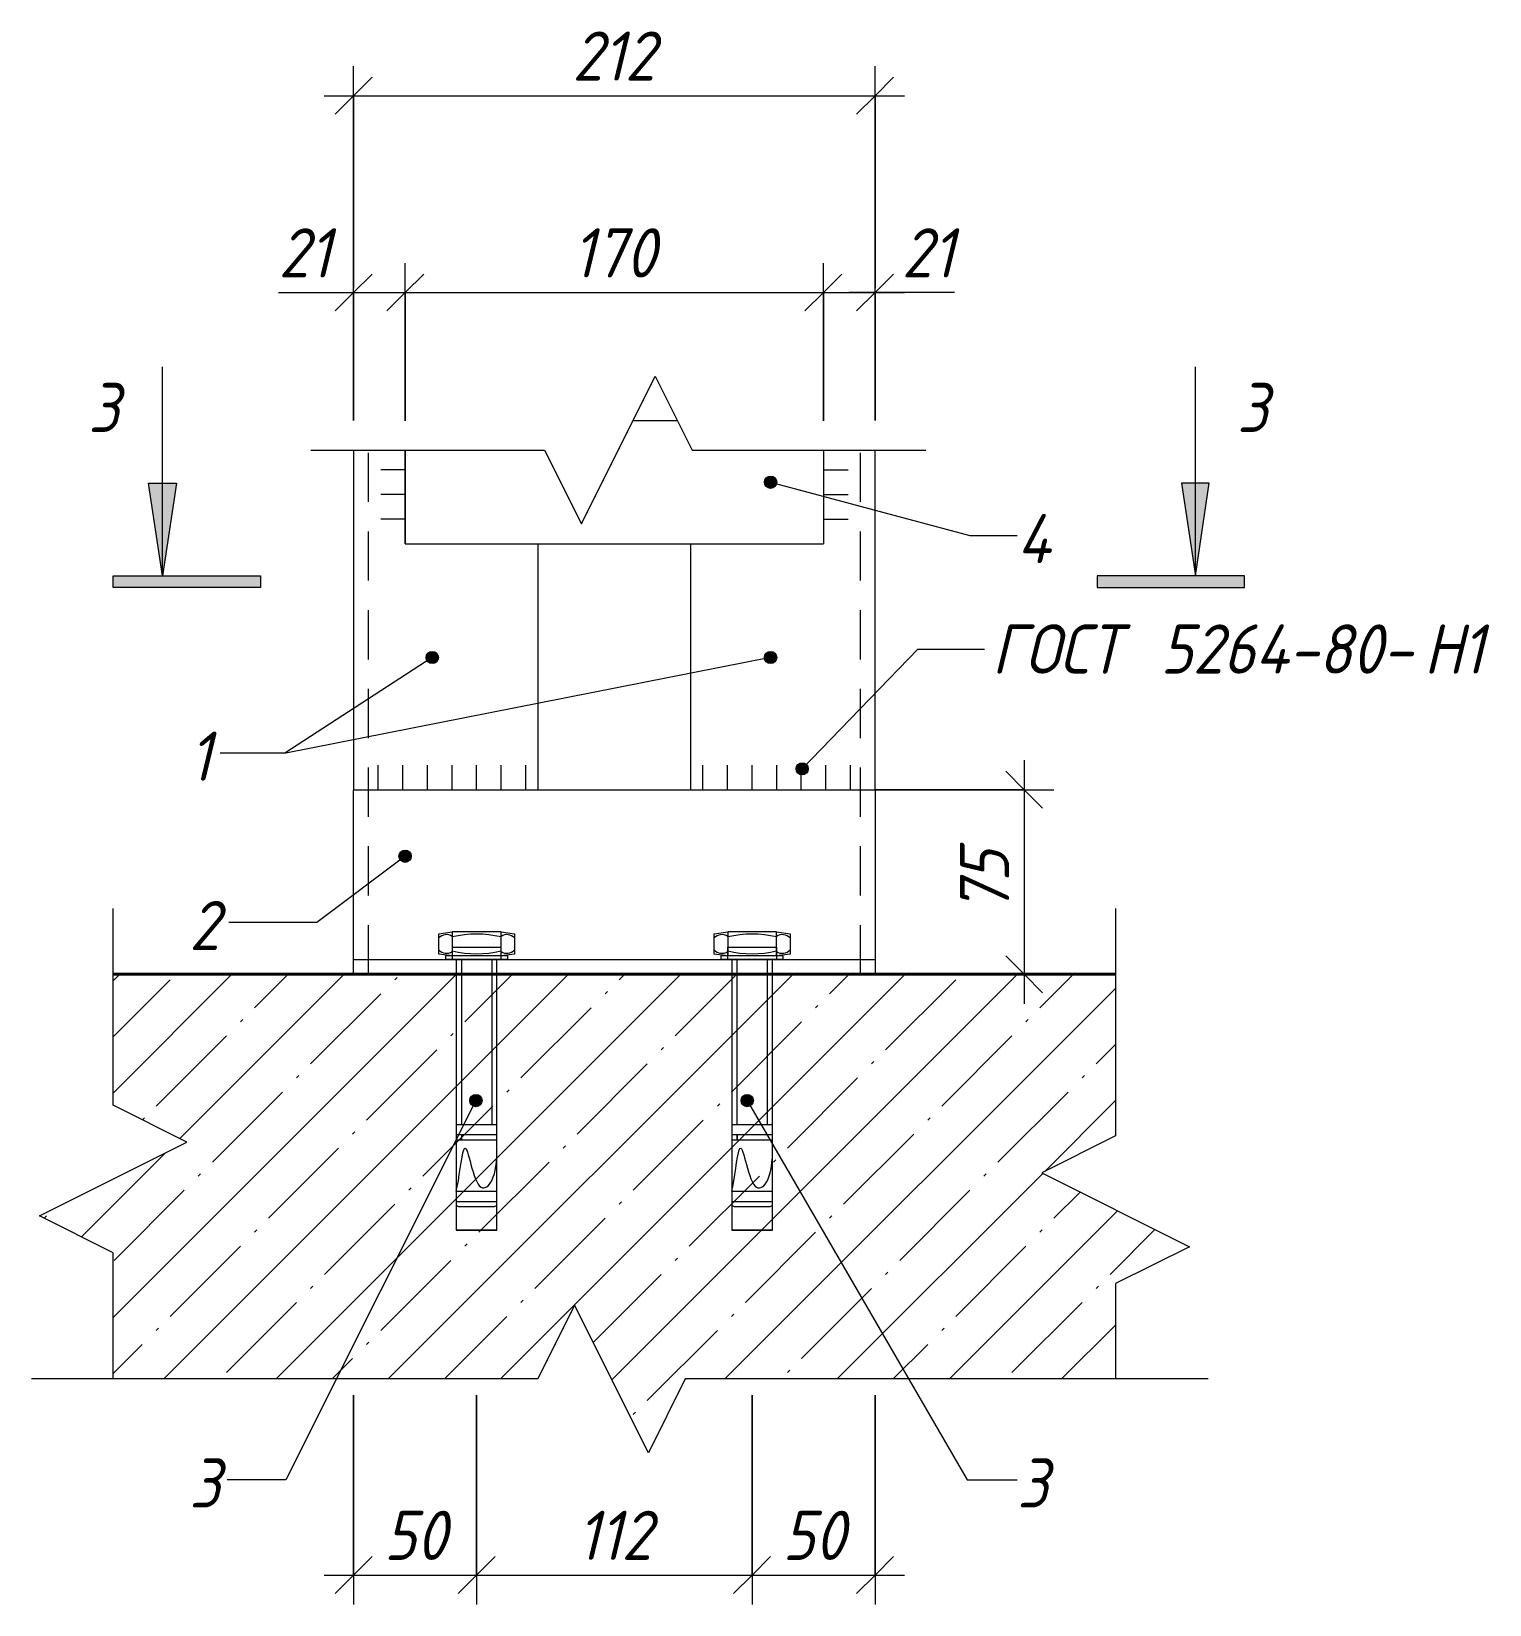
# Model space of a CAD drawing. Header units: millimetres. Extents: x -11164 to -4227, y -523 to 5092.
# Drawn here: x -4820 to -4227, y -386 to 253 of the extents above; entities that cross this region are included whole.
import ezdxf

# ---------------------------------------------------------------- set-up
doc = ezdxf.new("R2010")
doc.units = ezdxf.units.MM
doc.linetypes.add('200_ШТРИХ_ш1п0_6_', pattern=[32, 20, -12])
for name, color, linetype, lineweight in [('A-ANNO-DIMS', 7, 'Continuous', 9), ('A-ANNO-DIMS-10', 7, 'Continuous', 9), ('A-DETL-1', 7, 'Continuous', 5), ('A-DETL-2', 7, '200_ШТРИХ_ш1п0_6_', 5), ('A-DETL-GENF', 7, 'Continuous', 9), ('A-DETL-GENF-1', 7, 'Continuous', 5), ('A-FLOR-FNSH', 7, 'Continuous', 40), ('A-FLOR-PATT-1', 7, 'Continuous', 5), ('A-GENM', 7, 'Continuous', 9), ('A-GENM-IDEN', 7, 'Continuous', 9), ('G-ANNO-TEXT', 7, 'Continuous', 9)]:
    doc.layers.add(name, color=color, linetype=linetype, lineweight=lineweight)
doc.styles.add('ISOCPEUR_I_3', font='isocpeui.ttf', dxfattribs={"width": 0.9, "height": 20})
doc.dimstyles.new('ISO-2_0_0_9К_СРЕДНИЙ_2', dxfattribs={"dimscale": 304.8, "dimtxt": 19.919624, "dimasz": 0.049213, "dimexe": 0.03937, "dimexo": 0, "dimgap": 0, "dimtad": 1, "dimdec": 0, "dimzin": 0, "dimdsep": 46, "dimtxsty": 'ISOCPEUR_I_3', "dimblk1": 'OBLIQUE', "dimblk2": 'OBLIQUE', "dimsah": 1, "dimcen": 0.09, "dimdle": 0.03937, "dimazin": 0, "dimtfac": 1, "dimtdec": 4, "dimtix": 1, "dimtmove": 0, "dimatfit": 3, "dimfxl": 1, "dimtvp": 1, "dimtolj": 1, "dimtzin": 0, "dimarcsym": 2})
doc.dimstyles.new('ISO-2_0_0_9К_СРЕДНИЙ_3', dxfattribs={"dimscale": 304.8, "dimtxt": 19.919624, "dimasz": 0.049213, "dimexe": 0.03937, "dimexo": 0, "dimgap": 0, "dimtad": 1, "dimdec": 0, "dimzin": 0, "dimdsep": 46, "dimtxsty": 'ISOCPEUR_I_3', "dimblk1": 'OBLIQUE', "dimblk2": 'OBLIQUE', "dimsah": 1, "dimcen": 0.09, "dimdle": 0.03937, "dimazin": 0, "dimtfac": 1, "dimtdec": 4, "dimtix": 1, "dimtmove": 1, "dimatfit": 3, "dimfxl": 1, "dimtvp": 1, "dimtolj": 1, "dimtzin": 0, "dimarcsym": 2})

# ---------------------------------------------------------------- blocks, each defined once
blk = doc.blocks.new('Стойка_Влож_Полоса боковая - Полоса-27101091-АР1_1_СМ-3_Узел')
at = {"layer": 'A-GENM'}
for p, q in [((7825.64, 95), (7807.55, 95)), ((7715, 45), (7715, 83.09)), ((7885, 83.09), (7885, 45)), ((7715, 45), (7885, 45))]:
    blk.add_line(p, q, dxfattribs=at)
blk = doc.blocks.new('Стойка_Влож_Уголок - Уголок-26866802-АР1_1_СМ-3_Узел')
at = {"layer": 'A-GENM'}
for p, q in [((7906, -55), (7906, 83.09)), ((7831, 45), (7831, -55))]:
    blk.add_line(p, q, dxfattribs=at)
blk = doc.blocks.new('Стойка_Влож_Уголок - Уголок-26866803-АР1_1_СМ-3_Узел')
at = {"layer": 'A-GENM'}
for p, q in [((7694, 83.09), (7694, -55)), ((7769, -55), (7769, 45))]:
    blk.add_line(p, q, dxfattribs=at)
blk = doc.blocks.new('Стойка_Влож_Анкерный болт - Анкерный болт-25666529-АР1_1_СМ-3_Узел')
at = {"layer": 'A-GENM'}
for p, q in [((7734, -119), (7734, -124)), ((7734, -119), (7744, -119)), ((7744, -119), (7754, -119)), ((7754, -124), (7754, -119))]:
    blk.add_line(p, q, dxfattribs=at)
blk = doc.blocks.new('Стойка_Влож_Уголок_Опорный - Уголок-25666530-АР1_1_СМ-3_Узел')
at = {"layer": 'A-GENM'}
for p, q in [((7694, -124), (7694, -55)), ((7694, -55), (7906, -55)), ((7906, -55), (7906, -124)), ((7694, -130), (7694, -124)), ((7694, -124), (7906, -124)), ((7906, -124), (7906, -130))]:
    blk.add_line(p, q, dxfattribs=at)
blk = doc.blocks.new('DET_L_Линия разрыва1 - М10-27103991-АР1_1_СМ-3_Узел')
at = {"layer": 'A-DETL-GENF-1'}
for p, q in [((8003.75, -103.26), (8003.75, -195.76)), ((8003.75, -195.76), (7973.75, -210.76)), ((7973.75, -210.76), (8033.75, -240.76)), ((8033.75, -240.76), (8003.75, -255.76)), ((8003.75, -255.76), (8003.75, -294.52))]:
    blk.add_line(p, q, dxfattribs=at)
blk = doc.blocks.new('DET_L_Линия разрыва1 - М10-27103642-АР1_1_СМ-3_Узел')
at = {"layer": 'A-DETL-GENF-1'}
for p, q in [((7596.25, -183.26), (7596.25, -103.26)), ((7626.25, -198.26), (7596.25, -183.26)), ((7566.25, -228.26), (7626.25, -198.26)), ((7596.25, -243.26), (7566.25, -228.26)), ((7596.25, -294.52), (7596.25, -243.26))]:
    blk.add_line(p, q, dxfattribs=at)
blk = doc.blocks.new('DET_L_Линия разрыва1 - М10-27103705-АР1_1_СМ-3_Узел')
at = {"layer": 'A-DETL-GENF-1'}
for p, q in [((7783.85, -264.52), (7768.85, -294.52)), ((7813.85, -324.52), (7783.85, -264.52)), ((7768.85, -294.52), (7563.04, -294.52)), ((7828.85, -294.52), (7813.85, -324.52)), ((8041.35, -294.52), (7828.85, -294.52))]:
    blk.add_line(p, q, dxfattribs=at)
blk = doc.blocks.new('DET_L_Линия разрыва1 - М10-27103804-АР1_1_СМ-3_Узел')
at = {"layer": 'A-DETL-GENF-1'}
for p, q in [((7786.59, 53.09), (7816.59, 113.09)), ((7816.59, 113.09), (7831.59, 83.09)), ((7676.59, 83.09), (7771.59, 83.09)), ((7771.59, 83.09), (7786.59, 53.09)), ((7831.59, 83.09), (7926.59, 83.09))]:
    blk.add_line(p, q, dxfattribs=at)
blk = doc.blocks.new('DIMBLOCK68-АР1_1_СМ-3_Узел')
at = {"layer": 'A-ANNO-DIMS-10'}
for p, q in [((-4416.37, -43), (-4416.37, -142)), ((-4476.97, -55), (-4404.37, -55)), ((-4416.37, -55), (-4476.97, -55)), ((-4405.76, -130), (-4428.37, -130)), ((-4416.37, -130), (-4405.76, -130))]:
    blk.add_line(p, q, dxfattribs=at)
at = {"layer": 'A-ANNO-DIMS-10', "lineweight": 20}
for p, q in [((-4416.37, -55), (-4423.87, -47.5)), ((-4416.37, -55), (-4408.87, -62.5)), ((-4416.37, -130), (-4423.87, -122.5)), ((-4416.37, -130), (-4408.87, -137.5))]:
    blk.add_line(p, q, dxfattribs=at)
at = {"layer": 'A-ANNO-DIMS-10', "color": 0, "insert": (-4442.5, -105.14), "char_height": 20, "width": 30.3391, "attachment_point": 1, "rotation": 90, "line_spacing_factor": 1.149209, "style": 'ISOCPEUR_I_3'}
blk.add_mtext('75', dxfattribs=at)
blk = doc.blocks.new('_Oblique')
at = {"color": 0, "linetype": 'ByBlock', "lineweight": -2}
blk.add_line((-0.5, -0.5), (0.5, 0.5), dxfattribs=at)
blk = doc.blocks.new('DIMBLOCK69-АР1_1_СМ-3_Узел')
at = {"layer": 'A-ANNO-DIMS-10'}
for p, q in [((-4688.97, -301.17), (-4688.97, -386.23)), ((-4688.97, -374.23), (-4688.97, -301.17)), ((-4638.97, -301.17), (-4638.97, -386.23)), ((-4638.97, -374.23), (-4638.97, -301.17)), ((-4700.97, -374.23), (-4638.97, -374.23))]:
    blk.add_line(p, q, dxfattribs=at)
at = {"layer": 'A-ANNO-DIMS-10', "lineweight": 20}
for p, q in [((-4688.97, -374.23), (-4681.47, -366.73)), ((-4638.97, -374.23), (-4631.47, -366.73)), ((-4688.97, -374.23), (-4696.47, -381.73)), ((-4638.97, -374.23), (-4646.47, -381.73))]:
    blk.add_line(p, q, dxfattribs=at)
at = {"layer": 'A-ANNO-DIMS-10', "color": 0, "insert": (-4676.61, -348.1), "char_height": 20, "width": 30.3391, "attachment_point": 1, "line_spacing_factor": 1.149209, "style": 'ISOCPEUR_I_3'}
blk.add_mtext('50', dxfattribs=at)
blk = doc.blocks.new('DIMBLOCK70-АР1_1_СМ-3_Узел')
at = {"layer": 'A-ANNO-DIMS-10'}
for p, q in [((-4638.97, -301.17), (-4638.97, -386.23)), ((-4638.97, -374.23), (-4638.97, -301.17)), ((-4526.97, -301.17), (-4526.97, -386.23)), ((-4526.97, -374.23), (-4526.97, -301.17)), ((-4638.97, -374.23), (-4526.97, -374.23))]:
    blk.add_line(p, q, dxfattribs=at)
at = {"layer": 'A-ANNO-DIMS-10', "lineweight": 20}
for p, q in [((-4638.97, -374.23), (-4631.47, -366.73)), ((-4526.97, -374.23), (-4519.47, -366.73)), ((-4638.97, -374.23), (-4646.47, -381.73)), ((-4526.97, -374.23), (-4534.47, -381.73))]:
    blk.add_line(p, q, dxfattribs=at)
at = {"layer": 'A-ANNO-DIMS-10', "color": 0, "insert": (-4598.1, -348.1), "char_height": 20, "width": 36.315, "attachment_point": 1, "line_spacing_factor": 1.149209, "style": 'ISOCPEUR_I_3'}
blk.add_mtext('112', dxfattribs=at)
blk = doc.blocks.new('DIMBLOCK71-АР1_1_СМ-3_Узел')
at = {"layer": 'A-ANNO-DIMS-10'}
for p, q in [((-4526.97, -301.17), (-4526.97, -386.23)), ((-4526.97, -374.23), (-4526.97, -301.17)), ((-4476.97, -301.17), (-4476.97, -386.23)), ((-4476.97, -374.23), (-4476.97, -301.17)), ((-4526.97, -374.23), (-4464.97, -374.23))]:
    blk.add_line(p, q, dxfattribs=at)
at = {"layer": 'A-ANNO-DIMS-10', "lineweight": 20}
for p, q in [((-4526.97, -374.23), (-4519.47, -366.73)), ((-4476.97, -374.23), (-4469.47, -366.73)), ((-4526.97, -374.23), (-4534.47, -381.73)), ((-4476.97, -374.23), (-4484.47, -381.73))]:
    blk.add_line(p, q, dxfattribs=at)
at = {"layer": 'A-ANNO-DIMS-10', "color": 0, "insert": (-4514.61, -348.1), "char_height": 20, "width": 30.3391, "attachment_point": 1, "line_spacing_factor": 1.149209, "style": 'ISOCPEUR_I_3'}
blk.add_mtext('50', dxfattribs=at)
blk = doc.blocks.new('DIMBLOCK72-АР1_1_СМ-3_Узел')
at = {"layer": 'A-ANNO-DIMS-10'}
for p, q in [((-4688.97, 95.08), (-4688.97, 159.11)), ((-4667.97, 95), (-4667.97, 159.11)), ((-4719.47, 147.11), (-4698.02, 147.11)), ((-4700.97, 147.11), (-4667.97, 147.11)), ((-4698.02, 147.11), (-4678.47, 147.11)), ((-4688.97, 147.11), (-4688.97, 95.08)), ((-4667.97, 147.11), (-4667.97, 95))]:
    blk.add_line(p, q, dxfattribs=at)
at = {"layer": 'A-ANNO-DIMS-10', "lineweight": 20}
for p, q in [((-4688.97, 147.11), (-4681.47, 154.61)), ((-4667.97, 147.11), (-4660.47, 154.61)), ((-4688.97, 147.11), (-4696.47, 139.61)), ((-4667.97, 147.11), (-4675.47, 139.61))]:
    blk.add_line(p, q, dxfattribs=at)
at = {"layer": 'A-ANNO-DIMS-10', "color": 0, "insert": (-4719.47, 173.24), "char_height": 20, "width": 25.7423, "attachment_point": 1, "line_spacing_factor": 1.149209, "style": 'ISOCPEUR_I_3'}
blk.add_mtext('21', dxfattribs=at)
blk = doc.blocks.new('DIMBLOCK73-АР1_1_СМ-3_Узел')
at = {"layer": 'A-ANNO-DIMS-10'}
for p, q in [((-4667.97, 95), (-4667.97, 159.11)), ((-4497.97, 95), (-4497.97, 159.11)), ((-4667.97, 147.11), (-4497.97, 147.11)), ((-4667.97, 147.11), (-4667.97, 95)), ((-4497.97, 147.11), (-4497.97, 95))]:
    blk.add_line(p, q, dxfattribs=at)
at = {"layer": 'A-ANNO-DIMS-10', "lineweight": 20}
for p, q in [((-4667.97, 147.11), (-4660.47, 154.61)), ((-4497.97, 147.11), (-4490.47, 154.61)), ((-4667.97, 147.11), (-4675.47, 139.61)), ((-4497.97, 147.11), (-4505.47, 139.61))]:
    blk.add_line(p, q, dxfattribs=at)
at = {"layer": 'A-ANNO-DIMS-10', "color": 0, "insert": (-4600.02, 173.24), "char_height": 20, "width": 40.9118, "attachment_point": 1, "line_spacing_factor": 1.149209, "style": 'ISOCPEUR_I_3'}
blk.add_mtext('170', dxfattribs=at)
blk = doc.blocks.new('DIMBLOCK74-АР1_1_СМ-3_Узел')
at = {"layer": 'A-ANNO-DIMS-10'}
for p, q in [((-4497.97, 95), (-4497.97, 159.11)), ((-4476.97, 95.08), (-4476.97, 159.11)), ((-4497.97, 147.11), (-4464.97, 147.11)), ((-4497.97, 147.11), (-4497.97, 95)), ((-4466.12, 147.11), (-4487.47, 147.11)), ((-4476.97, 147.11), (-4476.97, 95.08)), ((-4444.67, 147.11), (-4466.12, 147.11))]:
    blk.add_line(p, q, dxfattribs=at)
at = {"layer": 'A-ANNO-DIMS-10', "lineweight": 20}
for p, q in [((-4497.97, 147.11), (-4490.47, 154.61)), ((-4476.97, 147.11), (-4469.47, 154.61)), ((-4497.97, 147.11), (-4505.47, 139.61)), ((-4476.97, 147.11), (-4484.47, 139.61))]:
    blk.add_line(p, q, dxfattribs=at)
at = {"layer": 'A-ANNO-DIMS-10', "color": 0, "insert": (-4466.12, 173.24), "char_height": 20, "width": 25.7423, "attachment_point": 1, "line_spacing_factor": 1.149209, "style": 'ISOCPEUR_I_3'}
blk.add_mtext('21', dxfattribs=at)
blk = doc.blocks.new('DIMBLOCK75-АР1_1_СМ-3_Узел')
at = {"layer": 'A-ANNO-DIMS-10'}
for p, q in [((-4688.97, 150.87), (-4688.97, 239.11)), ((-4476.97, 150.87), (-4476.97, 239.11)), ((-4700.97, 227.11), (-4464.97, 227.11)), ((-4688.97, 227.11), (-4688.97, 148.88)), ((-4476.97, 227.11), (-4476.97, 148.88))]:
    blk.add_line(p, q, dxfattribs=at)
at = {"layer": 'A-ANNO-DIMS-10', "lineweight": 20}
for p, q in [((-4688.97, 227.11), (-4681.47, 234.61)), ((-4476.97, 227.11), (-4469.47, 234.61)), ((-4688.97, 227.11), (-4696.47, 219.61)), ((-4476.97, 227.11), (-4484.47, 219.61))]:
    blk.add_line(p, q, dxfattribs=at)
at = {"layer": 'A-ANNO-DIMS-10', "color": 0, "insert": (-4600.02, 253.24), "char_height": 20, "width": 40.9118, "attachment_point": 1, "line_spacing_factor": 1.149209, "style": 'ISOCPEUR_I_3'}
blk.add_mtext('212', dxfattribs=at)

msp = doc.modelspace()

# ---------------------------------------------------------------- hatches: boundary and pattern name
at = {"layer": 'A-DETL-GENF'}
for points in [[(-4766.65, 31.94), (-4760.99, 69.65), (-4772.3, 69.65)], [(-4346.76, 31.94), (-4341.1, 69.65), (-4352.41, 69.65)], [(-4786.65, 27.25), (-4726.77, 27.25), (-4726.77, 31.94), (-4786.65, 31.94)], [(-4341.1, 27.25), (-4326.76, 27.25), (-4326.76, 31.94), (-4386.63, 31.94), (-4386.63, 27.25), (-4346.05, 27.25)]]:
    msp.add_hatch(color=256, dxfattribs=at).paths.add_polyline_path(points, flags=0)
at = {"layer": 'A-FLOR-PATT-1'}
h = msp.add_hatch(dxfattribs=at)
h.set_pattern_fill('FP_11', color=256, style=0, pattern_type=2)
h.set_pattern_definition([(45, (-4581.024, 4635), (-22.80985, 22.80985), []), (45, (-4558.214, 4635), (-22.80985, 22.80985), [40.323, -8.065, 1.341, -6.723])])
h.paths.add_polyline_path([(-4569.12, -324.52), (-4554.12, -294.52), (-4379.22, -294.52), (-4379.22, -255.76), (-4349.22, -240.76), (-4409.22, -210.76), (-4379.22, -195.76), (-4379.22, -130), (-4786.72, -130), (-4786.72, -183.26), (-4756.72, -198.26), (-4816.72, -228.26), (-4786.72, -243.26), (-4786.72, -294.52), (-4614.12, -294.52), (-4599.12, -264.52), (-4584.12, -294.52)], flags=0)
at = {"layer": 'A-GENM-IDEN'}
h = msp.add_hatch(color=256, dxfattribs=at)
edge = h.paths.add_edge_path(flags=0)
edge.add_arc((-4519.44, 70), 2.5, 0, 360)
h = msp.add_hatch(color=256, dxfattribs=at)
edge = h.paths.add_edge_path(flags=0)
edge.add_arc((-4656.97, -1.25), 2.5, 0, 360)
h = msp.add_hatch(color=256, dxfattribs=at)
edge = h.paths.add_edge_path(flags=0)
edge.add_arc((-4519.44, -1.25), 2.5, 0, 360)
h = msp.add_hatch(color=256, dxfattribs=at)
edge = h.paths.add_edge_path(flags=0)
edge.add_arc((-4668.02, -82.02), 2.5, 0, 360)
h = msp.add_hatch(color=256, dxfattribs=at)
edge = h.paths.add_edge_path(flags=0)
edge.add_arc((-4639.24, -181.36), 2.5, 0, 360)
h = msp.add_hatch(color=256, dxfattribs=at)
edge = h.paths.add_edge_path(flags=0)
edge.add_arc((-4528.94, -181.36), 2.5, 0, 360)
at = {"layer": 'G-ANNO-TEXT'}
h = msp.add_hatch(color=256, dxfattribs=at)
edge = h.paths.add_edge_path(flags=0)
edge.add_arc((-4506.62, -46.5), 2.5, 0, 360)

# ---------------------------------------------------------------- linework, layer by layer
at = {"layer": 'A-DETL-1'}
for p, q in [((-4766.65, 31.94), (-4766.65, 116.94)), ((-4346.76, 31.94), (-4346.76, 116.94)), ((-4667.97, 83.09), (-4667.97, 45)), ((-4497.97, 83.09), (-4497.97, 45)), ((-4667.97, 75), (-4677.97, 75)), ((-4497.97, 75), (-4487.97, 75)), ((-4772.3, 69.65), (-4760.99, 69.65)), ((-4766.65, 31.94), (-4772.3, 69.65)), ((-4760.99, 69.65), (-4766.65, 31.94)), ((-4667.97, 65), (-4677.97, 65)), ((-4497.97, 65), (-4487.97, 65)), ((-4341.1, 69.65), (-4352.41, 69.65)), ((-4352.41, 69.65), (-4346.76, 31.94)), ((-4346.76, 31.94), (-4341.1, 69.65)), ((-4667.97, 55), (-4677.97, 55)), ((-4497.97, 55), (-4487.97, 55)), ((-4786.65, 31.94), (-4766.65, 31.94)), ((-4786.65, 27.25), (-4786.65, 31.94)), ((-4726.77, 27.25), (-4786.65, 27.25)), ((-4766.65, 31.94), (-4726.77, 31.94)), ((-4726.77, 31.94), (-4726.77, 27.25)), ((-4346.76, 31.94), (-4386.63, 31.94)), ((-4386.63, 31.94), (-4386.63, 27.25)), ((-4386.63, 27.25), (-4326.76, 27.25)), ((-4326.76, 31.94), (-4346.76, 31.94)), ((-4326.76, 27.25), (-4326.76, 31.94)), ((-4678.97, -55), (-4678.97, -45)), ((-4668.97, -55), (-4668.97, -45)), ((-4658.97, -55), (-4658.97, -45)), ((-4648.97, -55), (-4648.97, -45)), ((-4638.97, -55), (-4638.97, -45)), ((-4628.97, -55), (-4628.97, -45)), ((-4618.97, -55), (-4618.97, -45)), ((-4546.97, -55), (-4546.97, -45)), ((-4536.97, -55), (-4536.97, -45)), ((-4526.97, -55), (-4526.97, -45)), ((-4516.97, -55), (-4516.97, -45)), ((-4506.97, -55), (-4506.97, -45)), ((-4496.97, -55), (-4496.97, -45)), ((-4486.97, -55), (-4486.97, -45)), ((-4688.97, -55), (-4608.97, -55)), ((-4556.97, -55), (-4476.97, -55)), ((-4654.38, -113.6), (-4648.89, -112.83)), ((-4654.38, -121.8), (-4654.38, -113.6)), ((-4629.05, -112.82), (-4648.89, -112.82)), ((-4648.89, -112.82), (-4648.89, -122.56)), ((-4629.05, -122.56), (-4629.05, -112.82)), ((-4629.05, -112.83), (-4623.56, -113.6)), ((-4623.56, -113.6), (-4623.56, -121.8)), ((-4542.38, -113.6), (-4536.89, -112.83)), ((-4542.38, -121.8), (-4542.38, -113.6)), ((-4517.05, -112.82), (-4536.89, -112.82)), ((-4536.89, -112.82), (-4536.89, -122.56)), ((-4517.05, -122.56), (-4517.05, -112.82)), ((-4517.05, -112.83), (-4511.56, -113.6)), ((-4511.56, -113.6), (-4511.56, -121.8)), ((-4648.89, -122.56), (-4654.38, -121.8)), ((-4626.29, -122.56), (-4651.64, -122.56)), ((-4651.64, -122.56), (-4651.64, -124)), ((-4626.29, -124), (-4651.64, -124)), ((-4629.05, -122.56), (-4648.89, -122.56)), ((-4647.24, -124), (-4647.24, -234)), ((-4645.13, -124), (-4645.13, -191.06)), ((-4644.51, -124), (-4642.47, -124)), ((-4632.81, -124), (-4632.81, -191.06)), ((-4630.7, -234), (-4630.7, -124)), ((-4623.56, -121.8), (-4629.05, -122.56)), ((-4626.29, -124), (-4626.29, -122.56)), ((-4536.89, -122.56), (-4542.38, -121.8)), ((-4514.29, -122.56), (-4539.64, -122.56)), ((-4539.64, -122.56), (-4539.64, -124)), ((-4514.29, -124), (-4539.64, -124)), ((-4517.05, -122.56), (-4536.89, -122.56)), ((-4535.24, -124), (-4535.24, -234)), ((-4533.13, -124), (-4533.13, -191.06)), ((-4532.51, -124), (-4530.47, -124)), ((-4520.81, -124), (-4520.81, -191.06)), ((-4518.7, -234), (-4518.7, -124)), ((-4511.56, -121.8), (-4517.05, -122.56)), ((-4514.29, -124), (-4514.29, -122.56)), ((-4647.24, -191.06), (-4630.7, -191.06)), ((-4535.24, -191.06), (-4518.7, -191.06)), ((-4647.24, -195.19), (-4630.7, -195.19)), ((-4647.24, -197.26), (-4630.7, -197.26)), ((-4645.17, -195.19), (-4645.17, -197.26)), ((-4645.08, -195.19), (-4645.08, -197.26)), ((-4535.24, -195.19), (-4518.7, -195.19)), ((-4535.24, -197.26), (-4518.7, -197.26)), ((-4533.17, -195.19), (-4533.17, -197.26)), ((-4533.08, -195.19), (-4533.08, -197.26)), ((-4647.24, -218.22), (-4630.7, -218.22)), ((-4647.24, -222.35), (-4630.7, -222.35)), ((-4535.24, -218.22), (-4518.7, -218.22)), ((-4535.24, -222.35), (-4518.7, -222.35)), ((-4646.26, -224.42), (-4631.68, -224.42)), ((-4534.26, -224.42), (-4519.68, -224.42)), ((-4630.7, -234), (-4647.24, -234)), ((-4647.24, -234), (-4630.7, -234)), ((-4518.7, -234), (-4535.24, -234)), ((-4535.24, -234), (-4518.7, -234))]:
    msp.add_line(p, q, dxfattribs=at)
for centre, radius, start, end in [((-4651.25, -118.12), 4.23, 56.08031, 137.7236), ((-4638.97, -156.54), 42.85, 76.6145, 103.3855), ((-4626.69, -118.12), 4.23, 42.2764, 123.91969), ((-4539.25, -118.12), 4.23, 56.08031, 137.7236), ((-4526.97, -156.54), 42.85, 76.6145, 103.3855), ((-4514.69, -118.12), 4.23, 42.2764, 123.91969), ((-4651.25, -117.26), 4.23, 222.2764, 303.91969), ((-4638.97, -78.84), 42.85, 256.6145, 283.3855), ((-4626.69, -117.26), 4.23, 236.08031, 317.7236), ((-4539.25, -117.26), 4.23, 222.2764, 303.91969), ((-4526.97, -78.84), 42.85, 256.6145, 283.3855), ((-4514.69, -117.26), 4.23, 236.08031, 317.7236), ((-4646.06, -223.06), 1.38, 210.89949, 261.27655), ((-4631.88, -223.06), 1.38, 278.72345, 329.10051), ((-4534.06, -223.06), 1.38, 210.89949, 261.27655), ((-4519.88, -223.06), 1.38, 278.72345, 329.10051)]:
    msp.add_arc(centre, radius, start, end, dxfattribs=at)
for points in [[(-4647.24, -218.22), (-4646.06, -213.5), (-4643.59, -188.05), (-4639.83, -225.52), (-4630.7, -213.53), (-4630.7, -202.53)], [(-4535.24, -218.22), (-4534.06, -213.5), (-4531.59, -188.05), (-4527.83, -225.52), (-4518.7, -213.53), (-4518.7, -202.53)]]:
    msp.add_open_spline(points, degree=3, knots=[3.947128, 3.947128, 3.947128, 3.947128, 10.095996, 20.129437, 28.583816, 28.583816, 28.583816, 28.583816], dxfattribs=at)
at = {"layer": 'A-DETL-2'}
for p, q in [((-4682.97, -130), (-4682.97, 83.09)), ((-4482.97, -130), (-4482.97, 83.09))]:
    msp.add_line(p, q, dxfattribs=at)
at = {"layer": 'A-FLOR-FNSH'}
msp.add_line((-4379.22, -130), (-4786.72, -130), dxfattribs=at)
at = {"layer": 'A-GENM-IDEN'}
for p, q in [((-4519.44, 70), (-4438.44, 48.33)), ((-4438.44, 48.33), (-4419.24, 48.33)), ((-4656.97, -1.25), (-4716.95, -40.12)), ((-4519.44, -1.25), (-4716.54, -40.12)), ((-4716.95, -40.12), (-4743.22, -40.12)), ((-4716.54, -40.12), (-4743.22, -40.12)), ((-4668.02, -82.02), (-4703.87, -108.96)), ((-4703.87, -108.96), (-4739.72, -108.96)), ((-4639.24, -181.36), (-4716.47, -335.58)), ((-4528.94, -181.36), (-4439.55, -335.58)), ((-4716.47, -335.58), (-4740.32, -335.58)), ((-4439.55, -335.58), (-4419.24, -335.58))]:
    msp.add_line(p, q, dxfattribs=at)
for centre in [(-4519.44, 70), (-4656.97, -1.25), (-4519.44, -1.25), (-4668.02, -82.02), (-4639.24, -181.36), (-4528.94, -181.36)]:
    msp.add_circle(centre, 2.5, dxfattribs=at)
at = {"layer": 'G-ANNO-TEXT'}
for p, q in [((-4506.62, -46.5), (-4459.63, 2.2)), ((-4459.63, 2.2), (-4432.54, 2.2))]:
    msp.add_line(p, q, dxfattribs=at)
msp.add_circle((-4506.62, -46.5), 2.5, dxfattribs=at)

# ---------------------------------------------------------------- block references
at = {"layer": 'A-DETL-GENF-1'}
for name in ['DET_L_Линия разрыва1 - М10-27103804-АР1_1_СМ-3_Узел', 'DET_L_Линия разрыва1 - М10-27103642-АР1_1_СМ-3_Узел', 'DET_L_Линия разрыва1 - М10-27103991-АР1_1_СМ-3_Узел', 'DET_L_Линия разрыва1 - М10-27103705-АР1_1_СМ-3_Узел']:
    msp.add_blockref(name, (-12382.97, 0), dxfattribs=at)
at = {"layer": 'A-GENM'}
for name, p in [('Стойка_Влож_Полоса боковая - Полоса-27101091-АР1_1_СМ-3_Узел', (-12382.97, 0)), ('Стойка_Влож_Уголок - Уголок-26866803-АР1_1_СМ-3_Узел', (-12382.97, 0)), ('Стойка_Влож_Уголок - Уголок-26866802-АР1_1_СМ-3_Узел', (-12382.97, 0)), ('Стойка_Влож_Уголок_Опорный - Уголок-25666530-АР1_1_СМ-3_Узел', (-12382.97, 0)), ('Стойка_Влож_Анкерный болт - Анкерный болт-25666529-АР1_1_СМ-3_Узел', (-12382.97, 0)), ('Стойка_Влож_Анкерный болт - Анкерный болт-25666529-АР1_1_СМ-3_Узел', (-12270.97, 0))]:
    msp.add_blockref(name, p, dxfattribs=at)

# ---------------------------------------------------------------- texts
at = {"layer": 'A-GENM-IDEN', "char_height": 20, "attachment_point": 1, "style": 'ISOCPEUR_I_3'}
for s, insert, width in [('\\fISOCPEUR|b0|i1|c204|p34|;\\W.9;4', (-4419.24, 57.09), 18.7595), ('\\fISOCPEUR|b0|i1|c204|p34|;\\W.9;1', (-4755.78, -31.36), 11.5443), ('\\fISOCPEUR|b0|i1|c204|p34|;\\W.9;1', (-4755.78, -31.36), 11.5443), ('\\fISOCPEUR|b0|i1|c204|p34|;\\W.9;2', (-4755.78, -100.2), 15.8734), ('\\fISOCPEUR|b0|i1|c204|p34|;\\W.9;3', (-4755.78, -326.81), 15.8734), ('\\fISOCPEUR|b0|i1|c204|p34|;\\W.9;3', (-4419.24, -326.81), 15.8734)]:
    msp.add_mtext(s, dxfattribs=dict(at, insert=insert, width=width))
at = {"layer": 'G-ANNO-TEXT', "char_height": 20, "attachment_point": 1, "style": 'ISOCPEUR_I_3'}
for s, insert, width in [('\\fISOCPEUR|b0|i1|c204|p34|;\\W.9;3', (-4796.9, 110.37), 15.8734), ('\\fISOCPEUR|b0|i1|c204|p34|;\\W.9;3', (-4329.88, 110.37), 15.8734), ('ГОСТ', (-4429.54, 12.2), 69.2658), (' 5264-80-', (-4372.39, 12.2), 143.5822), ('\\fISOCPEUR|b0|i1|c204|p34|;\\W.9;Н', (-4253.93, 12.2), 18.7595), ('\\fISOCPEUR|b0|i1|c204|p34|;\\W.9;1', (-4238.45, 12.2), 11.5443)]:
    msp.add_mtext(s, dxfattribs=dict(at, insert=insert, width=width))

# ---------------------------------------------------------------- dimensions: what is measured, and where the dimension line sits
at = {"layer": 'A-ANNO-DIMS'}
for base, p1, p2, override, picture, middle in [((-4476.97, 227.11), (-4688.97, 150.87), (-4476.97, 150.87), {"dimpost": '<>', "dimfxl": 212}, 'DIMBLOCK75-АР1_1_СМ-3_Узел', (-4582.97, 237.11)), ((-4497.97, 147.11), (-4667.97, 95), (-4497.97, 95), {"dimpost": '<>', "dimfxl": 170}, 'DIMBLOCK73-АР1_1_СМ-3_Узел', (-4582.97, 157.24)), ((-4638.97, -374.23), (-4688.97, -301.17), (-4638.97, -301.17), {"dimpost": '<>', "dimfxl": 50}, 'DIMBLOCK69-АР1_1_СМ-3_Узел', (-4663.97, -364.23)), ((-4526.97, -374.23), (-4638.97, -301.17), (-4526.97, -301.17), {"dimpost": '<>', "dimfxl": 112}, 'DIMBLOCK70-АР1_1_СМ-3_Узел', (-4582.97, -364.23)), ((-4476.97, -374.23), (-4526.97, -301.17), (-4476.97, -301.17), {"dimpost": '<>', "dimfxl": 50}, 'DIMBLOCK71-АР1_1_СМ-3_Узел', (-4501.97, -364.23))]:
    dim = msp.add_linear_dim(base=base, p1=p1, p2=p2, dimstyle='ISO-2_0_0_9К_СРЕДНИЙ_2', override=override, dxfattribs=at)
    dim.commit()
    dim.dimension.update_dxf_attribs({"geometry": picture, "text_midpoint": middle})
for base, p1, p2, picture, middle in [((-4667.97, 147.11), (-4688.97, 95.08), (-4667.97, 95), 'DIMBLOCK72-АР1_1_СМ-3_Узел', (-4706.6, 159.91)), ((-4476.97, 147.11), (-4497.97, 95), (-4476.97, 95.08), 'DIMBLOCK74-АР1_1_СМ-3_Узел', (-4453.25, 159.91))]:
    dim = msp.add_linear_dim(base=base, p1=p1, p2=p2, dimstyle='ISO-2_0_0_9К_СРЕДНИЙ_3', override={"dimpost": '<>', "dimfxl": 21.00016}, dxfattribs=at)
    dim.commit()
    dim.dimension.update_dxf_attribs({"geometry": picture, "text_midpoint": middle, "dimtype": 160})
dim = msp.add_linear_dim(base=(-4416.37, -130), p1=(-4476.97, -55), p2=(-4405.76, -130), angle=90, dimstyle='ISO-2_0_0_9К_СРЕДНИЙ_2', override={"dimpost": '<>', "dimfxl": 103.417956}, dxfattribs=at)
dim.commit()
dim.dimension.update_dxf_attribs({"geometry": 'DIMBLOCK68-АР1_1_СМ-3_Узел', "text_midpoint": (-4426.5, -92.5)})

doc.saveas('drawing.dxf')
